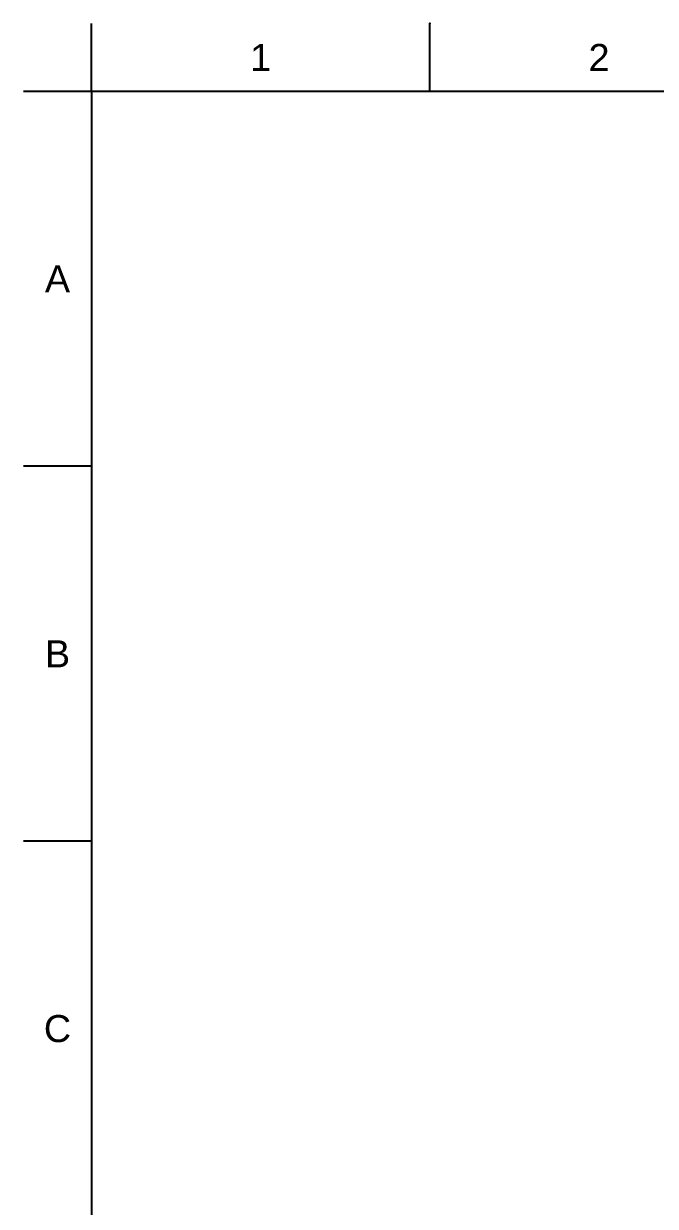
# Model space of a CAD drawing. Header units: millimetres. Extents: x 580 to 2065, y -13 to 1037.
# Drawn here: x 580 to 910, y 419 to 1037 of the extents above; entities that cross this region are included whole.
import ezdxf

# ---------------------------------------------------------------- set-up
doc = ezdxf.new("R2010")
doc.units = ezdxf.units.MM
doc.header["$LTSCALE"] = 0.1
doc.styles.get("Standard").update_dxf_attribs({"font": 'arial_0.ttf'})

msp = doc.modelspace()

# ---------------------------------------------------------------- linework, layer by layer
for p, q in [((615.21, 1001.37), (615.21, 1036.73)), ((791.98, 1001.37), (791.98, 1036.73)), ((615.21, 1001.37), (579.86, 1001.37)), ((2029.35, 1001.37), (615.21, 1001.37)), ((615.21, 1001.37), (615.21, 22.08)), ((615.21, 805.52), (579.86, 805.52)), ((615.21, 609.66), (579.86, 609.66))]:
    msp.add_line(p, q)
msp.add_point((791.98, 1036.73))

# ---------------------------------------------------------------- texts
at = {"char_height": 14.14, "attachment_point": 5}
for s, width, insert in [('1', 50, (703.59, 1019.05)), ('2', 50, (880.36, 1019.05)), ('A', 10, (597.53, 903.44)), ('B', 10, (597.53, 707.59)), ('C', 10, (597.53, 511.73))]:
    msp.add_mtext_dynamic_manual_height_columns(s, width=width, gutter_width=12.5, heights=[0], dxfattribs=dict(at, insert=insert))

doc.saveas('drawing.dxf')
